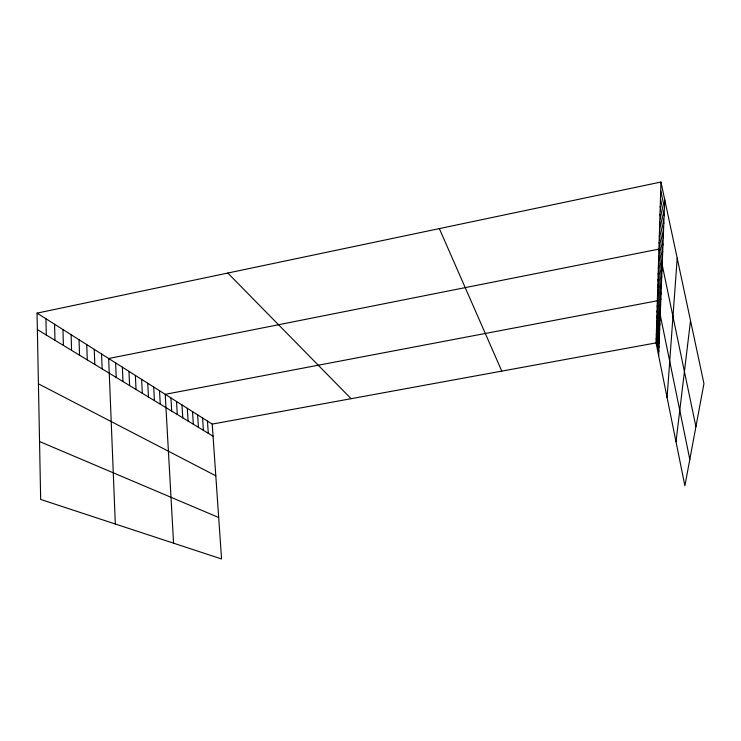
<?xml version="1.0" encoding="UTF-8"?>
<svg xmlns="http://www.w3.org/2000/svg" width="741" height="741" viewBox="0 0 741 741"><rect width="100%" height="100%" fill="white"/><g stroke="black" fill="none" stroke-linecap="round" stroke-linejoin="round"><path stroke-width="1.11" d="M660.963 182.027L703.95 383.616L684.888 485.809L656.063 342.888L660.963 182.027L37.05 313.128L40.662 499.443L221.559 558.973L212.222 424.102L37.05 313.128M658.638 355.689L664.742 199.755M667.085 397.556L677.209 258.211M676.005 441.784L690.529 320.686M212.222 424.102L656.063 342.888M39.542 441.543L218.688 517.514M38.421 383.829L215.798 475.787M37.374 329.615L213.065 436.208M227.802 273.04L351.104 398.686M439.339 228.589L501.796 371.111M660.703 190.456L664.427 207.943M660.453 198.607L664.112 215.853M660.212 206.507L663.816 223.523M659.981 214.158L663.519 230.951M659.759 221.578L663.241 238.148M659.536 228.774L662.963 245.123M659.323 235.758L662.704 251.894M659.12 242.529L662.445 258.47M695.91 426.714L658.916 249.115L108.677 358.505L115.327 524.017M658.721 255.506L661.954 271.049M658.536 261.721L661.713 277.069M658.351 267.76L661.491 282.932M658.175 273.642L661.268 288.629M657.999 279.357L661.046 294.168M657.823 284.924L660.833 299.559M657.665 290.352L660.629 304.81M657.499 295.631L660.435 309.933M689.806 459.429L657.341 300.772L165.215 394.314L173.579 543.181M657.184 305.94L660.036 319.917M657.035 310.97L659.851 324.79M656.887 315.879L659.666 329.541M656.739 320.658L659.481 334.172M656.6 325.327L659.305 338.683M656.461 329.884L659.138 343.092M656.322 334.321L658.962 347.39M656.193 338.656L658.805 351.586M207.461 421.083L208.286 433.309M202.589 417.998L203.414 430.354M197.615 414.84L198.421 427.325M192.521 411.616L193.327 424.232M187.306 408.319L188.103 421.064M181.98 404.938L182.768 417.822M176.525 401.483L177.294 414.506M170.939 397.945L171.699 411.107M159.528 390.72L160.26 404.178M153.702 387.024L154.424 400.631M147.746 383.245L148.45 397.009M141.633 379.373L142.318 393.286M135.371 375.409L136.038 389.479M128.953 371.343L129.601 385.57M122.367 367.175L122.997 381.569M115.615 362.895L116.226 377.456M101.563 353.994L102.138 368.907M94.264 349.363L94.802 364.461M86.753 344.611L87.271 359.885M79.046 339.73L79.528 355.189M71.117 334.7L71.571 350.363M62.957 329.541L63.393 345.399M54.575 324.225L54.964 340.286M45.942 318.76L46.294 335.025"/></g></svg>
